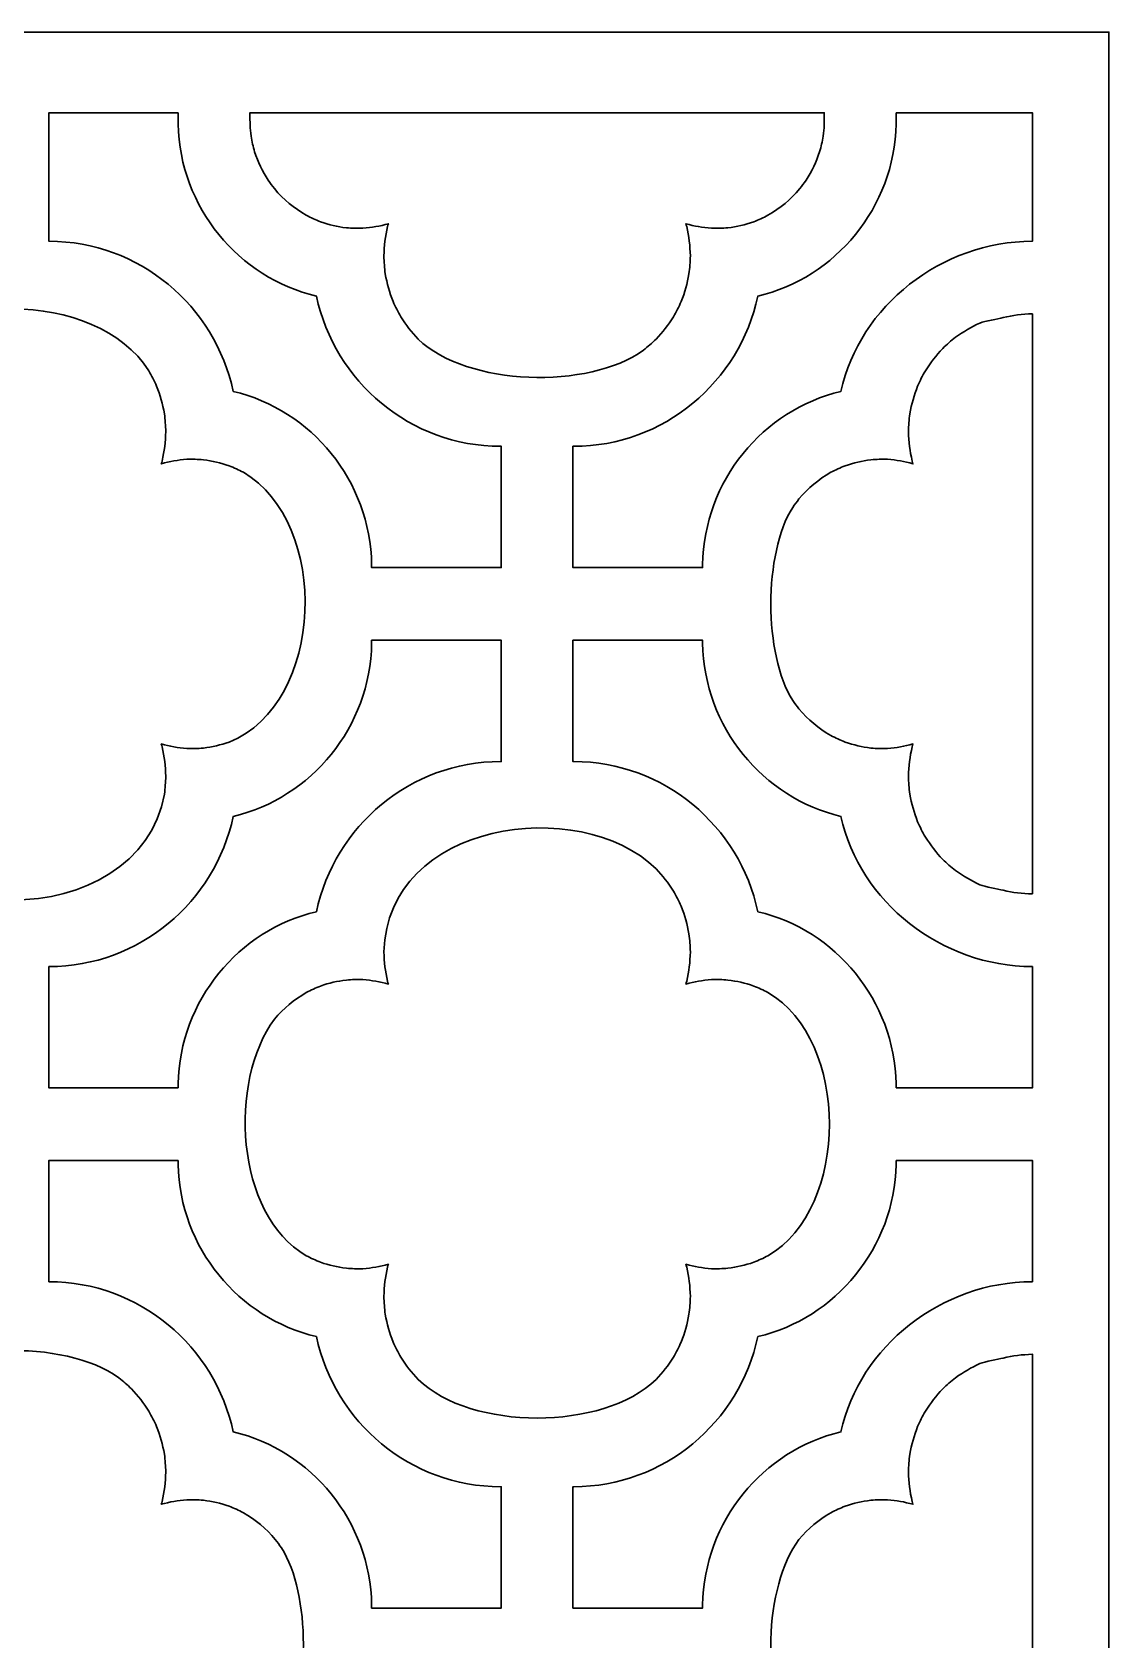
# Model space of a CAD drawing. Header units: centimetres. Extents: x -21.9 to -17.4, y -9 to 9.
# Drawn here: x -20.304 to -17.447, y 4.736 to 9.001 of the extents above; entities that cross this region are included whole.
import ezdxf

# ---------------------------------------------------------------- set-up
doc = ezdxf.new("R2010")
doc.units = ezdxf.units.CM
doc.header["$MEASUREMENT"] = 0
doc.layers.add('layer 1', color=7, linetype='Continuous')

msp = doc.modelspace()

# ---------------------------------------------------------------- linework, layer by layer
at = {"layer": 'layer 1', "color": 250, "lineweight": 30}
for points, knots in [([(-21.87386, 9.00077), (-20.39837, 9.00077), (-18.92288, 9.00077), (-17.44739, 9.00077), (-17.44739, 9.00077), (-17.44739, 3.00044), (-17.44739, -2.99988), (-17.44739, -9.00021), (-17.44739, -9.00021), (-18.92288, -9.00021), (-20.39837, -9.00021), (-21.87386, -9.00021), (-21.87386, -9.00021), (-21.87386, -2.99988), (-21.87386, 3.00044), (-21.87386, 9.00077)], [0, 0, 0, 0, 0.2, 0.2, 0.2, 0.2, 0.4, 0.4, 0.4, 0.4, 0.6, 0.6, 0.6, 0.6, 1, 1, 1, 1]), ([(-19.91693, 8.78682), (-20.03118, 8.78682), (-20.14544, 8.78682), (-20.25969, 8.78682), (-20.25969, 8.78682), (-20.25969, 8.6732), (-20.25969, 8.55957), (-20.25969, 8.44594), (-20.25969, 8.44594), (-20.25913, 8.44594), (-20.25877, 8.44594), (-20.25868, 8.44594), (-20.25868, 8.44594), (-20.01972, 8.44594), (-19.81907, 8.27485), (-19.77038, 8.04767), (-19.77038, 8.04767), (-19.56301, 7.99842), (-19.40717, 7.81137), (-19.40326, 7.58801), (-19.40326, 7.58801), (-19.40324, 7.58692), (-19.40322, 7.58372), (-19.40321, 7.58018), (-19.40321, 7.58018), (-19.28859, 7.58018), (-19.17398, 7.58018), (-19.05937, 7.58018), (-19.05937, 7.58018), (-19.05937, 7.68751), (-19.05937, 7.79483), (-19.05937, 7.90217), (-19.05937, 7.90217), (-19.06043, 7.90217), (-19.06126, 7.90216), (-19.06146, 7.90216), (-19.06146, 7.90216), (-19.30042, 7.90216), (-19.50108, 8.07325), (-19.54977, 8.30043), (-19.54977, 8.30043), (-19.75627, 8.34948), (-19.91167, 8.53515), (-19.91684, 8.75728), (-19.91684, 8.75728), (-19.91688, 8.75905), (-19.91691, 8.78242), (-19.91693, 8.78682)], [0, 0, 0, 0, 0.0769231, 0.0769231, 0.0769231, 0.0769231, 0.1538462, 0.1538462, 0.1538462, 0.1538462, 0.2307692, 0.2307692, 0.2307692, 0.2307692, 0.3076923, 0.3076923, 0.3076923, 0.3076923, 0.3846154, 0.3846154, 0.3846154, 0.3846154, 0.4615385, 0.4615385, 0.4615385, 0.4615385, 0.5384615, 0.5384615, 0.5384615, 0.5384615, 0.6153846, 0.6153846, 0.6153846, 0.6153846, 0.6923077, 0.6923077, 0.6923077, 0.6923077, 0.7692308, 0.7692308, 0.7692308, 0.7692308, 0.8461538, 0.8461538, 0.8461538, 0.8461538, 1, 1, 1, 1]), ([(-18.68243, 8.15677), (-18.67052, 8.16623), (-18.65953, 8.17586), (-18.64857, 8.18643), (-18.64857, 8.18643), (-18.63085, 8.20521), (-18.61633, 8.22386), (-18.60247, 8.24569), (-18.60247, 8.24569), (-18.59488, 8.259), (-18.58824, 8.27207), (-18.58197, 8.28606), (-18.58197, 8.28606), (-18.57237, 8.3106), (-18.56591, 8.33365), (-18.56129, 8.35963), (-18.56129, 8.35963), (-18.55927, 8.37566), (-18.55813, 8.39101), (-18.55772, 8.40717), (-18.55772, 8.40717), (-18.55841, 8.43427), (-18.5614, 8.4586), (-18.56745, 8.485), (-18.56745, 8.485), (-18.56816, 8.48753), (-18.5689, 8.49003), (-18.56963, 8.49252), (-18.56963, 8.49252), (-18.54689, 8.48611), (-18.52565, 8.48238), (-18.50198, 8.48056), (-18.50198, 8.48056), (-18.48708, 8.48018), (-18.4729, 8.48053), (-18.45804, 8.48168), (-18.45804, 8.48168), (-18.43398, 8.48478), (-18.41254, 8.48975), (-18.38956, 8.49765), (-18.38956, 8.49765), (-18.3765, 8.50286), (-18.36428, 8.50846), (-18.35178, 8.51495), (-18.35178, 8.51495), (-18.31841, 8.53438), (-18.29233, 8.55617), (-18.2671, 8.5856), (-18.2671, 8.5856), (-18.2616, 8.59304), (-18.25608, 8.60048), (-18.25057, 8.60793), (-18.25057, 8.60793), (-18.23504, 8.63237), (-18.22386, 8.65577), (-18.21463, 8.68327), (-18.21463, 8.68327), (-18.2107, 8.69717), (-18.20764, 8.71058), (-18.20511, 8.7248), (-18.20511, 8.7248), (-18.20383, 8.73498), (-18.20297, 8.74481), (-18.20254, 8.75457), (-18.20254, 8.75457), (-18.20243, 8.75701), (-18.20235, 8.78155), (-18.20229, 8.78682), (-18.20229, 8.78682), (-18.71023, 8.78682), (-19.21818, 8.78682), (-19.72612, 8.78682), (-19.72612, 8.78682), (-19.72606, 8.78155), (-19.72598, 8.75701), (-19.72587, 8.75457), (-19.72587, 8.75457), (-19.72543, 8.74481), (-19.72458, 8.73498), (-19.7233, 8.7248), (-19.7233, 8.7248), (-19.72077, 8.71058), (-19.7177, 8.69717), (-19.71379, 8.68327), (-19.71379, 8.68327), (-19.70455, 8.65577), (-19.69336, 8.63237), (-19.67784, 8.60793), (-19.67784, 8.60793), (-19.67233, 8.60048), (-19.66681, 8.59304), (-19.6613, 8.5856), (-19.6613, 8.5856), (-19.63607, 8.55617), (-19.61, 8.53438), (-19.57663, 8.51495), (-19.57663, 8.51495), (-19.56413, 8.50846), (-19.5519, 8.50286), (-19.53884, 8.49765), (-19.53884, 8.49765), (-19.51587, 8.48975), (-19.49443, 8.48478), (-19.47037, 8.48168), (-19.47037, 8.48168), (-19.4555, 8.48053), (-19.44133, 8.48018), (-19.42642, 8.48056), (-19.42642, 8.48056), (-19.40276, 8.48238), (-19.38151, 8.48611), (-19.35877, 8.49252), (-19.35877, 8.49252), (-19.35951, 8.49003), (-19.36025, 8.48753), (-19.36096, 8.485), (-19.36096, 8.485), (-19.36701, 8.4586), (-19.37, 8.43427), (-19.37068, 8.40717), (-19.37068, 8.40717), (-19.37028, 8.39101), (-19.36914, 8.37566), (-19.36711, 8.35963), (-19.36711, 8.35963), (-19.3625, 8.33365), (-19.35603, 8.3106), (-19.34643, 8.28606), (-19.34643, 8.28606), (-19.34016, 8.27207), (-19.33353, 8.259), (-19.32594, 8.24569), (-19.32594, 8.24569), (-19.31207, 8.22386), (-19.29756, 8.20521), (-19.27984, 8.18643), (-19.27984, 8.18643), (-19.14941, 8.06071), (-18.82711, 8.05264), (-18.68243, 8.15677)], [0, 0, 0, 0, 0.0277778, 0.0277778, 0.0277778, 0.0277778, 0.0555556, 0.0555556, 0.0555556, 0.0555556, 0.0833333, 0.0833333, 0.0833333, 0.0833333, 0.1111111, 0.1111111, 0.1111111, 0.1111111, 0.1388889, 0.1388889, 0.1388889, 0.1388889, 0.1666667, 0.1666667, 0.1666667, 0.1666667, 0.1944444, 0.1944444, 0.1944444, 0.1944444, 0.2222222, 0.2222222, 0.2222222, 0.2222222, 0.25, 0.25, 0.25, 0.25, 0.2777778, 0.2777778, 0.2777778, 0.2777778, 0.3055556, 0.3055556, 0.3055556, 0.3055556, 0.3333333, 0.3333333, 0.3333333, 0.3333333, 0.3611111, 0.3611111, 0.3611111, 0.3611111, 0.3888889, 0.3888889, 0.3888889, 0.3888889, 0.4166667, 0.4166667, 0.4166667, 0.4166667, 0.4444444, 0.4444444, 0.4444444, 0.4444444, 0.4722222, 0.4722222, 0.4722222, 0.4722222, 0.5, 0.5, 0.5, 0.5, 0.5277778, 0.5277778, 0.5277778, 0.5277778, 0.5555556, 0.5555556, 0.5555556, 0.5555556, 0.5833333, 0.5833333, 0.5833333, 0.5833333, 0.6111111, 0.6111111, 0.6111111, 0.6111111, 0.6388889, 0.6388889, 0.6388889, 0.6388889, 0.6666667, 0.6666667, 0.6666667, 0.6666667, 0.6944444, 0.6944444, 0.6944444, 0.6944444, 0.7222222, 0.7222222, 0.7222222, 0.7222222, 0.75, 0.75, 0.75, 0.75, 0.7777778, 0.7777778, 0.7777778, 0.7777778, 0.8055556, 0.8055556, 0.8055556, 0.8055556, 0.8333333, 0.8333333, 0.8333333, 0.8333333, 0.8611111, 0.8611111, 0.8611111, 0.8611111, 0.8888889, 0.8888889, 0.8888889, 0.8888889, 0.9166667, 0.9166667, 0.9166667, 0.9166667, 0.9444444, 0.9444444, 0.9444444, 0.9444444, 1, 1, 1, 1]), ([(-18.01148, 8.78682), (-17.89097, 8.78682), (-17.77047, 8.78682), (-17.64997, 8.78682), (-17.64997, 8.78682), (-17.64997, 8.6732), (-17.64997, 8.55957), (-17.64997, 8.44594), (-17.64997, 8.44594), (-17.65054, 8.44594), (-17.6509, 8.44594), (-17.65099, 8.44594), (-17.65099, 8.44594), (-17.88994, 8.44594), (-18.10934, 8.27485), (-18.15802, 8.04767), (-18.15802, 8.04767), (-18.3654, 7.99842), (-18.52124, 7.81137), (-18.52515, 7.58801), (-18.52515, 7.58801), (-18.52517, 7.58692), (-18.52518, 7.58372), (-18.5252, 7.58018), (-18.5252, 7.58018), (-18.63981, 7.58018), (-18.75443, 7.58018), (-18.86904, 7.58018), (-18.86904, 7.58018), (-18.86904, 7.68751), (-18.86904, 7.79483), (-18.86904, 7.90217), (-18.86904, 7.90217), (-18.86797, 7.90217), (-18.86715, 7.90216), (-18.86694, 7.90216), (-18.86694, 7.90216), (-18.62798, 7.90216), (-18.42732, 8.07325), (-18.37864, 8.30043), (-18.37864, 8.30043), (-18.17214, 8.34948), (-18.01673, 8.53515), (-18.01157, 8.75728), (-18.01157, 8.75728), (-18.01153, 8.75905), (-18.0115, 8.78242), (-18.01148, 8.78682)], [0, 0, 0, 0, 0.0769231, 0.0769231, 0.0769231, 0.0769231, 0.1538462, 0.1538462, 0.1538462, 0.1538462, 0.2307692, 0.2307692, 0.2307692, 0.2307692, 0.3076923, 0.3076923, 0.3076923, 0.3076923, 0.3846154, 0.3846154, 0.3846154, 0.3846154, 0.4615385, 0.4615385, 0.4615385, 0.4615385, 0.5384615, 0.5384615, 0.5384615, 0.5384615, 0.6153846, 0.6153846, 0.6153846, 0.6153846, 0.6923077, 0.6923077, 0.6923077, 0.6923077, 0.7692308, 0.7692308, 0.7692308, 0.7692308, 0.8461538, 0.8461538, 0.8461538, 0.8461538, 1, 1, 1, 1]), ([(-19.99421, 8.10241), (-19.98663, 8.0891), (-19.97999, 8.07603), (-19.97372, 8.06204), (-19.97372, 8.06204), (-19.96411, 8.0375), (-19.95765, 8.01445), (-19.95304, 7.98847), (-19.95304, 7.98847), (-19.95101, 7.97244), (-19.94987, 7.95709), (-19.94946, 7.94093), (-19.94946, 7.94093), (-19.95015, 7.91383), (-19.95314, 7.8895), (-19.95919, 7.8631), (-19.95919, 7.8631), (-19.9599, 7.86057), (-19.96063, 7.85806), (-19.96138, 7.85558), (-19.96138, 7.85558), (-19.93864, 7.862), (-19.91739, 7.86572), (-19.89372, 7.86754), (-19.89372, 7.86754), (-19.87882, 7.86792), (-19.86464, 7.86757), (-19.84978, 7.86643), (-19.84978, 7.86643), (-19.82572, 7.86332), (-19.80428, 7.85835), (-19.78131, 7.85046), (-19.78131, 7.85046), (-19.76824, 7.84524), (-19.75602, 7.83964), (-19.74353, 7.83315), (-19.74353, 7.83315), (-19.51381, 7.69939), (-19.52564, 7.21972), (-19.78131, 7.11751), (-19.78131, 7.11751), (-19.80428, 7.10963), (-19.82572, 7.10465), (-19.84978, 7.10154), (-19.84978, 7.10154), (-19.86464, 7.1004), (-19.87882, 7.10004), (-19.89372, 7.10042), (-19.89372, 7.10042), (-19.91739, 7.10226), (-19.93864, 7.10598), (-19.96138, 7.11239), (-19.96138, 7.11239), (-19.96063, 7.1099), (-19.9599, 7.1074), (-19.95919, 7.10487), (-19.95919, 7.10487), (-19.95314, 7.07847), (-19.95015, 7.05413), (-19.94946, 7.02703), (-19.94946, 7.02703), (-19.94987, 7.01088), (-19.95101, 6.99553), (-19.95304, 6.9795), (-19.95304, 6.9795), (-20.0196, 6.60459), (-20.6923, 6.60458), (-20.75887, 6.9795), (-20.75887, 6.9795), (-20.76089, 6.99553), (-20.76203, 7.01088), (-20.76243, 7.02703), (-20.76243, 7.02703), (-20.76175, 7.05413), (-20.75876, 7.07847), (-20.75271, 7.10487), (-20.75271, 7.10487), (-20.752, 7.1074), (-20.75127, 7.1099), (-20.75053, 7.11239), (-20.75053, 7.11239), (-20.77327, 7.10598), (-20.79451, 7.10226), (-20.81818, 7.10042), (-20.81818, 7.10042), (-20.83308, 7.10004), (-20.84726, 7.1004), (-20.86212, 7.10154), (-20.86212, 7.10154), (-20.88618, 7.10465), (-20.90762, 7.10963), (-20.9306, 7.11751), (-20.9306, 7.11751), (-20.94365, 7.12273), (-20.95588, 7.12833), (-20.96838, 7.13482), (-20.96838, 7.13482), (-21.18698, 7.26212), (-21.18664, 7.70605), (-20.96838, 7.83315), (-20.96838, 7.83315), (-20.95588, 7.83964), (-20.94365, 7.84524), (-20.9306, 7.85046), (-20.9306, 7.85046), (-20.90762, 7.85835), (-20.88618, 7.86332), (-20.86212, 7.86643), (-20.86212, 7.86643), (-20.84726, 7.86757), (-20.83308, 7.86792), (-20.81818, 7.86754), (-20.81818, 7.86754), (-20.79451, 7.86572), (-20.77327, 7.862), (-20.75053, 7.85558), (-20.75053, 7.85558), (-20.75127, 7.85806), (-20.752, 7.86057), (-20.75271, 7.8631), (-20.75271, 7.8631), (-20.75876, 7.8895), (-20.76175, 7.91383), (-20.76243, 7.94093), (-20.76243, 7.94093), (-20.76203, 7.95709), (-20.76089, 7.97244), (-20.75887, 7.98847), (-20.75887, 7.98847), (-20.75425, 8.01445), (-20.74779, 8.0375), (-20.73818, 8.06204), (-20.73818, 8.06204), (-20.73191, 8.07603), (-20.72528, 8.0891), (-20.71769, 8.10241), (-20.71769, 8.10241), (-20.57877, 8.32107), (-20.1333, 8.32135), (-19.99421, 8.10241)], [0, 0, 0, 0, 0.0277778, 0.0277778, 0.0277778, 0.0277778, 0.0555556, 0.0555556, 0.0555556, 0.0555556, 0.0833333, 0.0833333, 0.0833333, 0.0833333, 0.1111111, 0.1111111, 0.1111111, 0.1111111, 0.1388889, 0.1388889, 0.1388889, 0.1388889, 0.1666667, 0.1666667, 0.1666667, 0.1666667, 0.1944444, 0.1944444, 0.1944444, 0.1944444, 0.2222222, 0.2222222, 0.2222222, 0.2222222, 0.25, 0.25, 0.25, 0.25, 0.2777778, 0.2777778, 0.2777778, 0.2777778, 0.3055556, 0.3055556, 0.3055556, 0.3055556, 0.3333333, 0.3333333, 0.3333333, 0.3333333, 0.3611111, 0.3611111, 0.3611111, 0.3611111, 0.3888889, 0.3888889, 0.3888889, 0.3888889, 0.4166667, 0.4166667, 0.4166667, 0.4166667, 0.4444444, 0.4444444, 0.4444444, 0.4444444, 0.4722222, 0.4722222, 0.4722222, 0.4722222, 0.5, 0.5, 0.5, 0.5, 0.5277778, 0.5277778, 0.5277778, 0.5277778, 0.5555556, 0.5555556, 0.5555556, 0.5555556, 0.5833333, 0.5833333, 0.5833333, 0.5833333, 0.6111111, 0.6111111, 0.6111111, 0.6111111, 0.6388889, 0.6388889, 0.6388889, 0.6388889, 0.6666667, 0.6666667, 0.6666667, 0.6666667, 0.6944444, 0.6944444, 0.6944444, 0.6944444, 0.7222222, 0.7222222, 0.7222222, 0.7222222, 0.75, 0.75, 0.75, 0.75, 0.7777778, 0.7777778, 0.7777778, 0.7777778, 0.8055556, 0.8055556, 0.8055556, 0.8055556, 0.8333333, 0.8333333, 0.8333333, 0.8333333, 0.8611111, 0.8611111, 0.8611111, 0.8611111, 0.8888889, 0.8888889, 0.8888889, 0.8888889, 0.9166667, 0.9166667, 0.9166667, 0.9166667, 0.9444444, 0.9444444, 0.9444444, 0.9444444, 1, 1, 1, 1]), ([(-17.64997, 6.71449), (-17.64997, 7.22749), (-17.64997, 7.74048), (-17.64997, 8.25349), (-17.64997, 8.25349), (-17.65054, 8.25349), (-17.6509, 8.25349), (-17.65099, 8.25349), (-17.65099, 8.25349), (-17.67779, 8.2528), (-17.70186, 8.24979), (-17.72798, 8.24366), (-17.72798, 8.24366), (-17.74271, 8.23942), (-17.7753, 8.23468), (-17.78954, 8.22898), (-17.78954, 8.22898), (-17.81295, 8.21825), (-17.83329, 8.20641), (-17.85423, 8.19133), (-17.85423, 8.19133), (-17.86615, 8.18186), (-17.87713, 8.17224), (-17.8881, 8.16167), (-17.8881, 8.16167), (-17.90581, 8.14289), (-17.92033, 8.12424), (-17.93419, 8.10241), (-17.93419, 8.10241), (-17.94178, 8.0891), (-17.94842, 8.07603), (-17.95469, 8.06204), (-17.95469, 8.06204), (-17.96429, 8.0375), (-17.97075, 8.01445), (-17.97537, 7.98847), (-17.97537, 7.98847), (-17.97739, 7.97244), (-17.97853, 7.95709), (-17.97894, 7.94093), (-17.97894, 7.94093), (-17.97826, 7.91383), (-17.97527, 7.8895), (-17.96921, 7.8631), (-17.96921, 7.8631), (-17.9685, 7.86057), (-17.96777, 7.85806), (-17.96703, 7.85558), (-17.96703, 7.85558), (-17.98977, 7.862), (-18.01101, 7.86572), (-18.03468, 7.86754), (-18.03468, 7.86754), (-18.04958, 7.86792), (-18.06376, 7.86757), (-18.07863, 7.86643), (-18.07863, 7.86643), (-18.10269, 7.86332), (-18.12412, 7.85835), (-18.1471, 7.85046), (-18.1471, 7.85046), (-18.16016, 7.84524), (-18.17238, 7.83964), (-18.18488, 7.83315), (-18.18488, 7.83315), (-18.21826, 7.81372), (-18.24433, 7.79193), (-18.26956, 7.76251), (-18.26956, 7.76251), (-18.27507, 7.75506), (-18.28058, 7.74762), (-18.2861, 7.74017), (-18.2861, 7.74017), (-18.36338, 7.61853), (-18.36338, 7.34945), (-18.2861, 7.2278), (-18.2861, 7.2278), (-18.28058, 7.22035), (-18.27507, 7.21291), (-18.26956, 7.20546), (-18.26956, 7.20546), (-18.24433, 7.17604), (-18.21826, 7.15425), (-18.18488, 7.13482), (-18.18488, 7.13482), (-18.17238, 7.12833), (-18.16016, 7.12273), (-18.1471, 7.11751), (-18.1471, 7.11751), (-18.12412, 7.10963), (-18.10269, 7.10465), (-18.07863, 7.10154), (-18.07863, 7.10154), (-18.06376, 7.1004), (-18.04958, 7.10004), (-18.03468, 7.10042), (-18.03468, 7.10042), (-18.01101, 7.10226), (-17.98977, 7.10598), (-17.96703, 7.11239), (-17.96703, 7.11239), (-17.96777, 7.1099), (-17.9685, 7.1074), (-17.96921, 7.10487), (-17.96921, 7.10487), (-17.97527, 7.07847), (-17.97826, 7.05413), (-17.97894, 7.02703), (-17.97894, 7.02703), (-17.97853, 7.01088), (-17.97739, 6.99553), (-17.97537, 6.9795), (-17.97537, 6.9795), (-17.97075, 6.95352), (-17.96429, 6.93047), (-17.95469, 6.90592), (-17.95469, 6.90592), (-17.94842, 6.89194), (-17.94178, 6.87887), (-17.93419, 6.86556), (-17.93419, 6.86556), (-17.92033, 6.84373), (-17.90581, 6.82507), (-17.8881, 6.8063), (-17.8881, 6.8063), (-17.87713, 6.79573), (-17.86615, 6.78611), (-17.85423, 6.77663), (-17.85423, 6.77663), (-17.83329, 6.76156), (-17.81295, 6.74972), (-17.78954, 6.73898), (-17.78954, 6.73898), (-17.7753, 6.7333), (-17.74271, 6.72855), (-17.72798, 6.7243), (-17.72798, 6.7243), (-17.70186, 6.71819), (-17.67779, 6.71516), (-17.65099, 6.71447), (-17.65099, 6.71447), (-17.6509, 6.71447), (-17.65054, 6.71448), (-17.64997, 6.71449)], [0, 0, 0, 0, 0.027027, 0.027027, 0.027027, 0.027027, 0.0540541, 0.0540541, 0.0540541, 0.0540541, 0.0810811, 0.0810811, 0.0810811, 0.0810811, 0.1081081, 0.1081081, 0.1081081, 0.1081081, 0.1351351, 0.1351351, 0.1351351, 0.1351351, 0.1621622, 0.1621622, 0.1621622, 0.1621622, 0.1891892, 0.1891892, 0.1891892, 0.1891892, 0.2162162, 0.2162162, 0.2162162, 0.2162162, 0.2432432, 0.2432432, 0.2432432, 0.2432432, 0.2702703, 0.2702703, 0.2702703, 0.2702703, 0.2972973, 0.2972973, 0.2972973, 0.2972973, 0.3243243, 0.3243243, 0.3243243, 0.3243243, 0.3513514, 0.3513514, 0.3513514, 0.3513514, 0.3783784, 0.3783784, 0.3783784, 0.3783784, 0.4054054, 0.4054054, 0.4054054, 0.4054054, 0.4324324, 0.4324324, 0.4324324, 0.4324324, 0.4594595, 0.4594595, 0.4594595, 0.4594595, 0.4864865, 0.4864865, 0.4864865, 0.4864865, 0.5135135, 0.5135135, 0.5135135, 0.5135135, 0.5405405, 0.5405405, 0.5405405, 0.5405405, 0.5675676, 0.5675676, 0.5675676, 0.5675676, 0.5945946, 0.5945946, 0.5945946, 0.5945946, 0.6216216, 0.6216216, 0.6216216, 0.6216216, 0.6486486, 0.6486486, 0.6486486, 0.6486486, 0.6756757, 0.6756757, 0.6756757, 0.6756757, 0.7027027, 0.7027027, 0.7027027, 0.7027027, 0.7297297, 0.7297297, 0.7297297, 0.7297297, 0.7567568, 0.7567568, 0.7567568, 0.7567568, 0.7837838, 0.7837838, 0.7837838, 0.7837838, 0.8108108, 0.8108108, 0.8108108, 0.8108108, 0.8378378, 0.8378378, 0.8378378, 0.8378378, 0.8648649, 0.8648649, 0.8648649, 0.8648649, 0.8918919, 0.8918919, 0.8918919, 0.8918919, 0.9189189, 0.9189189, 0.9189189, 0.9189189, 0.9459459, 0.9459459, 0.9459459, 0.9459459, 1, 1, 1, 1]), ([(-19.91693, 6.20008), (-20.03118, 6.20008), (-20.14544, 6.20008), (-20.25969, 6.20008), (-20.25969, 6.20008), (-20.25969, 6.3074), (-20.25969, 6.41472), (-20.25969, 6.52203), (-20.25969, 6.52203), (-20.25913, 6.52203), (-20.25877, 6.52203), (-20.25868, 6.52203), (-20.25868, 6.52203), (-20.01972, 6.52203), (-19.81907, 6.69312), (-19.77038, 6.92029), (-19.77038, 6.92029), (-19.56301, 6.96956), (-19.40717, 7.15659), (-19.40326, 7.37996), (-19.40326, 7.37996), (-19.40324, 7.38105), (-19.40322, 7.38425), (-19.40321, 7.38779), (-19.40321, 7.38779), (-19.28859, 7.38779), (-19.17398, 7.38779), (-19.05937, 7.38779), (-19.05937, 7.38779), (-19.05937, 7.28046), (-19.05937, 7.17313), (-19.05937, 7.0658), (-19.05937, 7.0658), (-19.06043, 7.06581), (-19.06126, 7.06581), (-19.06146, 7.06581), (-19.06146, 7.06581), (-19.30042, 7.06581), (-19.50108, 6.89471), (-19.54977, 6.66754), (-19.54977, 6.66754), (-19.75627, 6.61849), (-19.91167, 6.43281), (-19.91684, 6.21069), (-19.91684, 6.21069), (-19.91688, 6.20892), (-19.91691, 6.20449), (-19.91693, 6.20008)], [0, 0, 0, 0, 0.0769231, 0.0769231, 0.0769231, 0.0769231, 0.1538462, 0.1538462, 0.1538462, 0.1538462, 0.2307692, 0.2307692, 0.2307692, 0.2307692, 0.3076923, 0.3076923, 0.3076923, 0.3076923, 0.3846154, 0.3846154, 0.3846154, 0.3846154, 0.4615385, 0.4615385, 0.4615385, 0.4615385, 0.5384615, 0.5384615, 0.5384615, 0.5384615, 0.6153846, 0.6153846, 0.6153846, 0.6153846, 0.6923077, 0.6923077, 0.6923077, 0.6923077, 0.7692308, 0.7692308, 0.7692308, 0.7692308, 0.8461538, 0.8461538, 0.8461538, 0.8461538, 1, 1, 1, 1]), ([(-18.01148, 6.20008), (-17.89097, 6.20008), (-17.77047, 6.20008), (-17.64997, 6.20008), (-17.64997, 6.20008), (-17.64997, 6.3074), (-17.64997, 6.41472), (-17.64997, 6.52203), (-17.64997, 6.52203), (-17.65054, 6.52203), (-17.6509, 6.52203), (-17.65099, 6.52203), (-17.65099, 6.52203), (-17.88994, 6.52203), (-18.10934, 6.69312), (-18.15802, 6.92029), (-18.15802, 6.92029), (-18.3654, 6.96956), (-18.52124, 7.15659), (-18.52515, 7.37996), (-18.52515, 7.37996), (-18.52517, 7.38105), (-18.52518, 7.38425), (-18.5252, 7.38779), (-18.5252, 7.38779), (-18.63981, 7.38779), (-18.75443, 7.38779), (-18.86904, 7.38779), (-18.86904, 7.38779), (-18.86904, 7.28046), (-18.86904, 7.17313), (-18.86904, 7.0658), (-18.86904, 7.0658), (-18.86797, 7.06581), (-18.86715, 7.06581), (-18.86694, 7.06581), (-18.86694, 7.06581), (-18.62798, 7.06581), (-18.42732, 6.89471), (-18.37864, 6.66754), (-18.37864, 6.66754), (-18.17214, 6.61849), (-18.01673, 6.43281), (-18.01157, 6.21069), (-18.01157, 6.21069), (-18.01153, 6.20892), (-18.0115, 6.20449), (-18.01148, 6.20008)], [0, 0, 0, 0, 0.0769231, 0.0769231, 0.0769231, 0.0769231, 0.1538462, 0.1538462, 0.1538462, 0.1538462, 0.2307692, 0.2307692, 0.2307692, 0.2307692, 0.3076923, 0.3076923, 0.3076923, 0.3076923, 0.3846154, 0.3846154, 0.3846154, 0.3846154, 0.4615385, 0.4615385, 0.4615385, 0.4615385, 0.5384615, 0.5384615, 0.5384615, 0.5384615, 0.6153846, 0.6153846, 0.6153846, 0.6153846, 0.6923077, 0.6923077, 0.6923077, 0.6923077, 0.7692308, 0.7692308, 0.7692308, 0.7692308, 0.8461538, 0.8461538, 0.8461538, 0.8461538, 1, 1, 1, 1]), ([(-19.37068, 6.5608), (-19.37, 6.53371), (-19.36701, 6.50938), (-19.36096, 6.48297), (-19.36096, 6.48297), (-19.36025, 6.48044), (-19.35951, 6.47793), (-19.35877, 6.47545), (-19.35877, 6.47545), (-19.38151, 6.48186), (-19.40276, 6.48558), (-19.42642, 6.48741), (-19.42642, 6.48741), (-19.44133, 6.4878), (-19.4555, 6.48744), (-19.47037, 6.48629), (-19.47037, 6.48629), (-19.49443, 6.48319), (-19.51587, 6.47821), (-19.53884, 6.47032), (-19.53884, 6.47032), (-19.5519, 6.4651), (-19.56413, 6.4595), (-19.57663, 6.45302), (-19.57663, 6.45302), (-19.61, 6.43358), (-19.63607, 6.41179), (-19.6613, 6.38237), (-19.6613, 6.38237), (-19.78275, 6.21838), (-19.76677, 5.8655), (-19.57663, 5.75477), (-19.57663, 5.75477), (-19.56413, 5.74828), (-19.5519, 5.74269), (-19.53884, 5.73746), (-19.53884, 5.73746), (-19.51587, 5.72958), (-19.49443, 5.72461), (-19.47037, 5.7215), (-19.47037, 5.7215), (-19.4555, 5.72035), (-19.44133, 5.71999), (-19.42642, 5.72038), (-19.42642, 5.72038), (-19.40276, 5.72221), (-19.38151, 5.72593), (-19.35877, 5.73234), (-19.35877, 5.73234), (-19.35951, 5.72985), (-19.36025, 5.72736), (-19.36096, 5.72483), (-19.36096, 5.72483), (-19.36701, 5.69842), (-19.37, 5.67409), (-19.37068, 5.64699), (-19.37068, 5.64699), (-19.37028, 5.63083), (-19.36914, 5.61549), (-19.36711, 5.59945), (-19.36711, 5.59945), (-19.3625, 5.57347), (-19.35603, 5.55042), (-19.34643, 5.52588), (-19.34643, 5.52588), (-19.34016, 5.51189), (-19.33353, 5.49882), (-19.32594, 5.48551), (-19.32594, 5.48551), (-19.31207, 5.46369), (-19.29756, 5.44503), (-19.27984, 5.42625), (-19.27984, 5.42625), (-19.13868, 5.29019), (-18.78973, 5.29018), (-18.64857, 5.42625), (-18.64857, 5.42625), (-18.63085, 5.44503), (-18.61633, 5.46369), (-18.60247, 5.48551), (-18.60247, 5.48551), (-18.59488, 5.49882), (-18.58824, 5.51189), (-18.58197, 5.52588), (-18.58197, 5.52588), (-18.57237, 5.55042), (-18.56591, 5.57347), (-18.56129, 5.59945), (-18.56129, 5.59945), (-18.55927, 5.61549), (-18.55813, 5.63083), (-18.55772, 5.64699), (-18.55772, 5.64699), (-18.55841, 5.67409), (-18.5614, 5.69842), (-18.56745, 5.72483), (-18.56745, 5.72483), (-18.56816, 5.72736), (-18.5689, 5.72985), (-18.56963, 5.73234), (-18.56963, 5.73234), (-18.54689, 5.72593), (-18.52565, 5.72221), (-18.50198, 5.72038), (-18.50198, 5.72038), (-18.48708, 5.71999), (-18.4729, 5.72035), (-18.45804, 5.7215), (-18.45804, 5.7215), (-18.43398, 5.72461), (-18.41254, 5.72958), (-18.38956, 5.73746), (-18.38956, 5.73746), (-18.3765, 5.74269), (-18.36428, 5.74828), (-18.35178, 5.75477), (-18.35178, 5.75477), (-18.13443, 5.88135), (-18.13444, 6.32646), (-18.35178, 6.45302), (-18.35178, 6.45302), (-18.36428, 6.4595), (-18.3765, 6.4651), (-18.38956, 6.47032), (-18.38956, 6.47032), (-18.41254, 6.47821), (-18.43398, 6.48319), (-18.45804, 6.48629), (-18.45804, 6.48629), (-18.4729, 6.48744), (-18.48708, 6.4878), (-18.50198, 6.48741), (-18.50198, 6.48741), (-18.52565, 6.48558), (-18.54689, 6.48186), (-18.56963, 6.47545), (-18.56963, 6.47545), (-18.5689, 6.47793), (-18.56816, 6.48044), (-18.56745, 6.48297), (-18.56745, 6.48297), (-18.5614, 6.50938), (-18.55841, 6.53371), (-18.55772, 6.5608), (-18.55772, 6.5608), (-18.55813, 6.57696), (-18.55927, 6.59231), (-18.56129, 6.60834), (-18.56129, 6.60834), (-18.56591, 6.63432), (-18.57237, 6.65737), (-18.58197, 6.68192), (-18.58197, 6.68192), (-18.58824, 6.6959), (-18.59488, 6.70897), (-18.60247, 6.72228), (-18.60247, 6.72228), (-18.61633, 6.74411), (-18.63085, 6.76276), (-18.64857, 6.78154), (-18.64857, 6.78154), (-18.85325, 6.97886), (-19.36199, 6.90703), (-19.37068, 6.5608)], [0, 0, 0, 0, 0.0238095, 0.0238095, 0.0238095, 0.0238095, 0.047619, 0.047619, 0.047619, 0.047619, 0.0714286, 0.0714286, 0.0714286, 0.0714286, 0.0952381, 0.0952381, 0.0952381, 0.0952381, 0.1190476, 0.1190476, 0.1190476, 0.1190476, 0.1428571, 0.1428571, 0.1428571, 0.1428571, 0.1666667, 0.1666667, 0.1666667, 0.1666667, 0.1904762, 0.1904762, 0.1904762, 0.1904762, 0.2142857, 0.2142857, 0.2142857, 0.2142857, 0.2380952, 0.2380952, 0.2380952, 0.2380952, 0.2619048, 0.2619048, 0.2619048, 0.2619048, 0.2857143, 0.2857143, 0.2857143, 0.2857143, 0.3095238, 0.3095238, 0.3095238, 0.3095238, 0.3333333, 0.3333333, 0.3333333, 0.3333333, 0.3571429, 0.3571429, 0.3571429, 0.3571429, 0.3809524, 0.3809524, 0.3809524, 0.3809524, 0.4047619, 0.4047619, 0.4047619, 0.4047619, 0.4285714, 0.4285714, 0.4285714, 0.4285714, 0.452381, 0.452381, 0.452381, 0.452381, 0.4761905, 0.4761905, 0.4761905, 0.4761905, 0.5, 0.5, 0.5, 0.5, 0.5238095, 0.5238095, 0.5238095, 0.5238095, 0.547619, 0.547619, 0.547619, 0.547619, 0.5714286, 0.5714286, 0.5714286, 0.5714286, 0.5952381, 0.5952381, 0.5952381, 0.5952381, 0.6190476, 0.6190476, 0.6190476, 0.6190476, 0.6428571, 0.6428571, 0.6428571, 0.6428571, 0.6666667, 0.6666667, 0.6666667, 0.6666667, 0.6904762, 0.6904762, 0.6904762, 0.6904762, 0.7142857, 0.7142857, 0.7142857, 0.7142857, 0.7380952, 0.7380952, 0.7380952, 0.7380952, 0.7619048, 0.7619048, 0.7619048, 0.7619048, 0.7857143, 0.7857143, 0.7857143, 0.7857143, 0.8095238, 0.8095238, 0.8095238, 0.8095238, 0.8333333, 0.8333333, 0.8333333, 0.8333333, 0.8571429, 0.8571429, 0.8571429, 0.8571429, 0.8809524, 0.8809524, 0.8809524, 0.8809524, 0.9047619, 0.9047619, 0.9047619, 0.9047619, 0.9285714, 0.9285714, 0.9285714, 0.9285714, 0.952381, 0.952381, 0.952381, 0.952381, 1, 1, 1, 1]), ([(-19.91693, 6.0077), (-20.03118, 6.0077), (-20.14544, 6.0077), (-20.25969, 6.0077), (-20.25969, 6.0077), (-20.25969, 5.90039), (-20.25969, 5.79308), (-20.25969, 5.68576), (-20.25969, 5.68576), (-20.25913, 5.68576), (-20.25877, 5.68576), (-20.25868, 5.68576), (-20.25868, 5.68576), (-20.01972, 5.68576), (-19.81907, 5.51467), (-19.77038, 5.28749), (-19.77038, 5.28749), (-19.56301, 5.23824), (-19.40717, 5.0512), (-19.40326, 4.82783), (-19.40326, 4.82783), (-19.40324, 4.82674), (-19.40322, 4.82354), (-19.40321, 4.82), (-19.40321, 4.82), (-19.28859, 4.82), (-19.17398, 4.82), (-19.05937, 4.82), (-19.05937, 4.82), (-19.05937, 4.92734), (-19.05937, 5.03466), (-19.05937, 5.14199), (-19.05937, 5.14199), (-19.06043, 5.14199), (-19.06126, 5.14198), (-19.06146, 5.14198), (-19.06146, 5.14198), (-19.30042, 5.14198), (-19.50108, 5.31307), (-19.54977, 5.54025), (-19.54977, 5.54025), (-19.75627, 5.5893), (-19.91167, 5.77498), (-19.91684, 5.9971), (-19.91684, 5.9971), (-19.91688, 5.99887), (-19.91691, 6.0033), (-19.91693, 6.0077)], [0, 0, 0, 0, 0.0769231, 0.0769231, 0.0769231, 0.0769231, 0.1538462, 0.1538462, 0.1538462, 0.1538462, 0.2307692, 0.2307692, 0.2307692, 0.2307692, 0.3076923, 0.3076923, 0.3076923, 0.3076923, 0.3846154, 0.3846154, 0.3846154, 0.3846154, 0.4615385, 0.4615385, 0.4615385, 0.4615385, 0.5384615, 0.5384615, 0.5384615, 0.5384615, 0.6153846, 0.6153846, 0.6153846, 0.6153846, 0.6923077, 0.6923077, 0.6923077, 0.6923077, 0.7692308, 0.7692308, 0.7692308, 0.7692308, 0.8461538, 0.8461538, 0.8461538, 0.8461538, 1, 1, 1, 1]), ([(-18.01148, 6.0077), (-17.89097, 6.0077), (-17.77047, 6.0077), (-17.64997, 6.0077), (-17.64997, 6.0077), (-17.64997, 5.90039), (-17.64997, 5.79308), (-17.64997, 5.68576), (-17.64997, 5.68576), (-17.65054, 5.68576), (-17.6509, 5.68576), (-17.65099, 5.68576), (-17.65099, 5.68576), (-17.88994, 5.68576), (-18.10934, 5.51467), (-18.15802, 5.28749), (-18.15802, 5.28749), (-18.3654, 5.23824), (-18.52124, 5.0512), (-18.52515, 4.82783), (-18.52515, 4.82783), (-18.52517, 4.82674), (-18.52518, 4.82354), (-18.5252, 4.82), (-18.5252, 4.82), (-18.63981, 4.82), (-18.75443, 4.82), (-18.86904, 4.82), (-18.86904, 4.82), (-18.86904, 4.92734), (-18.86904, 5.03466), (-18.86904, 5.14199), (-18.86904, 5.14199), (-18.86797, 5.14199), (-18.86715, 5.14198), (-18.86694, 5.14198), (-18.86694, 5.14198), (-18.62798, 5.14198), (-18.42732, 5.31307), (-18.37864, 5.54025), (-18.37864, 5.54025), (-18.17214, 5.5893), (-18.01673, 5.77498), (-18.01157, 5.9971), (-18.01157, 5.9971), (-18.01153, 5.99887), (-18.0115, 6.0033), (-18.01148, 6.0077)], [0, 0, 0, 0, 0.0769231, 0.0769231, 0.0769231, 0.0769231, 0.1538462, 0.1538462, 0.1538462, 0.1538462, 0.2307692, 0.2307692, 0.2307692, 0.2307692, 0.3076923, 0.3076923, 0.3076923, 0.3076923, 0.3846154, 0.3846154, 0.3846154, 0.3846154, 0.4615385, 0.4615385, 0.4615385, 0.4615385, 0.5384615, 0.5384615, 0.5384615, 0.5384615, 0.6153846, 0.6153846, 0.6153846, 0.6153846, 0.6923077, 0.6923077, 0.6923077, 0.6923077, 0.7692308, 0.7692308, 0.7692308, 0.7692308, 0.8461538, 0.8461538, 0.8461538, 0.8461538, 1, 1, 1, 1]), ([(-20.07418, 4.01645), (-20.06226, 4.02593), (-20.05128, 4.03554), (-20.04031, 4.04612), (-20.04031, 4.04612), (-20.0226, 4.0649), (-20.00808, 4.08355), (-19.99421, 4.10538), (-19.99421, 4.10538), (-19.98663, 4.11869), (-19.97999, 4.13176), (-19.97372, 4.14574), (-19.97372, 4.14574), (-19.96411, 4.17029), (-19.95765, 4.19334), (-19.95304, 4.21932), (-19.95304, 4.21932), (-19.95101, 4.23535), (-19.94987, 4.2507), (-19.94946, 4.26685), (-19.94946, 4.26685), (-19.95015, 4.29395), (-19.95314, 4.31828), (-19.95919, 4.34469), (-19.95919, 4.34469), (-19.9599, 4.34722), (-19.96063, 4.34973), (-19.96138, 4.35221), (-19.96138, 4.35221), (-19.93864, 4.3458), (-19.91739, 4.34208), (-19.89372, 4.34025), (-19.89372, 4.34025), (-19.87882, 4.33987), (-19.86464, 4.34022), (-19.84978, 4.34137), (-19.84978, 4.34137), (-19.82572, 4.34447), (-19.80428, 4.34945), (-19.78131, 4.35733), (-19.78131, 4.35733), (-19.76824, 4.36255), (-19.75602, 4.36816), (-19.74353, 4.37464), (-19.74353, 4.37464), (-19.71015, 4.39407), (-19.68408, 4.41586), (-19.65885, 4.44528), (-19.65885, 4.44528), (-19.65333, 4.45273), (-19.64783, 4.46017), (-19.64231, 4.46762), (-19.64231, 4.46762), (-19.56503, 4.58927), (-19.56503, 4.85836), (-19.64231, 4.98), (-19.64231, 4.98), (-19.64783, 4.98744), (-19.65333, 4.99488), (-19.65885, 5.00233), (-19.65885, 5.00233), (-19.68408, 5.03175), (-19.71015, 5.05354), (-19.74353, 5.07298), (-19.74353, 5.07298), (-19.75602, 5.07946), (-19.76824, 5.08506), (-19.78131, 5.09028), (-19.78131, 5.09028), (-19.80428, 5.09817), (-19.82572, 5.10314), (-19.84978, 5.10625), (-19.84978, 5.10625), (-19.86464, 5.1074), (-19.87882, 5.10775), (-19.89372, 5.10736), (-19.89372, 5.10736), (-19.91739, 5.10554), (-19.93864, 5.10182), (-19.96138, 5.0954), (-19.96138, 5.0954), (-19.96063, 5.09788), (-19.9599, 5.10039), (-19.95919, 5.10292), (-19.95919, 5.10292), (-19.95314, 5.12933), (-19.95015, 5.15366), (-19.94946, 5.18076), (-19.94946, 5.18076), (-19.94987, 5.19691), (-19.95101, 5.21226), (-19.95304, 5.22829), (-19.95304, 5.22829), (-19.95765, 5.25427), (-19.96411, 5.27732), (-19.97372, 5.30187), (-19.97372, 5.30187), (-19.97999, 5.31586), (-19.98663, 5.32892), (-19.99421, 5.34223), (-19.99421, 5.34223), (-20.00808, 5.36406), (-20.0226, 5.38271), (-20.04031, 5.40149), (-20.04031, 5.40149), (-20.05128, 5.41207), (-20.06226, 5.42168), (-20.07418, 5.43116), (-20.07418, 5.43116), (-20.21891, 5.53533), (-20.54113, 5.52725), (-20.67159, 5.40149), (-20.67159, 5.40149), (-20.68931, 5.38271), (-20.70383, 5.36406), (-20.71769, 5.34223), (-20.71769, 5.34223), (-20.72528, 5.32892), (-20.73191, 5.31586), (-20.73818, 5.30187), (-20.73818, 5.30187), (-20.74779, 5.27732), (-20.75425, 5.25427), (-20.75887, 5.22829), (-20.75887, 5.22829), (-20.76089, 5.21226), (-20.76203, 5.19691), (-20.76243, 5.18076), (-20.76243, 5.18076), (-20.76175, 5.15366), (-20.75876, 5.12933), (-20.75271, 5.10292), (-20.75271, 5.10292), (-20.752, 5.10039), (-20.75127, 5.09788), (-20.75053, 5.0954), (-20.75053, 5.0954), (-20.77327, 5.10182), (-20.79451, 5.10554), (-20.81818, 5.10736), (-20.81818, 5.10736), (-20.83308, 5.10775), (-20.84726, 5.1074), (-20.86212, 5.10625), (-20.86212, 5.10625), (-20.88618, 5.10314), (-20.90762, 5.09817), (-20.9306, 5.09028), (-20.9306, 5.09028), (-20.94365, 5.08506), (-20.95588, 5.07946), (-20.96838, 5.07298), (-20.96838, 5.07298), (-21.00175, 5.05354), (-21.02783, 5.03175), (-21.05306, 5.00233), (-21.05306, 5.00233), (-21.05856, 4.99488), (-21.06408, 4.98744), (-21.06959, 4.98), (-21.06959, 4.98), (-21.15328, 4.84826), (-21.1465, 4.57147), (-21.05306, 4.44528), (-21.05306, 4.44528), (-21.02783, 4.41586), (-21.00175, 4.39407), (-20.96838, 4.37464), (-20.96838, 4.37464), (-20.95588, 4.36816), (-20.94365, 4.36255), (-20.9306, 4.35733), (-20.9306, 4.35733), (-20.90762, 4.34945), (-20.88618, 4.34447), (-20.86212, 4.34137), (-20.86212, 4.34137), (-20.84726, 4.34022), (-20.83308, 4.33987), (-20.81818, 4.34025), (-20.81818, 4.34025), (-20.79451, 4.34208), (-20.77327, 4.3458), (-20.75053, 4.35221), (-20.75053, 4.35221), (-20.75127, 4.34973), (-20.752, 4.34722), (-20.75271, 4.34469), (-20.75271, 4.34469), (-20.75876, 4.31828), (-20.76175, 4.29395), (-20.76243, 4.26685), (-20.76243, 4.26685), (-20.76203, 4.2507), (-20.76089, 4.23535), (-20.75887, 4.21932), (-20.75887, 4.21932), (-20.75425, 4.19334), (-20.74779, 4.17029), (-20.73818, 4.14574), (-20.73818, 4.14574), (-20.73191, 4.13176), (-20.72528, 4.11869), (-20.71769, 4.10538), (-20.71769, 4.10538), (-20.70383, 4.08355), (-20.68931, 4.0649), (-20.67159, 4.04612), (-20.67159, 4.04612), (-20.66062, 4.03554), (-20.64964, 4.02593), (-20.63773, 4.01645), (-20.63773, 4.01645), (-20.50587, 3.92156), (-20.20607, 3.92153), (-20.07418, 4.01645)], [0, 0, 0, 0, 0.0181818, 0.0181818, 0.0181818, 0.0181818, 0.0363636, 0.0363636, 0.0363636, 0.0363636, 0.0545455, 0.0545455, 0.0545455, 0.0545455, 0.0727273, 0.0727273, 0.0727273, 0.0727273, 0.0909091, 0.0909091, 0.0909091, 0.0909091, 0.1090909, 0.1090909, 0.1090909, 0.1090909, 0.1272727, 0.1272727, 0.1272727, 0.1272727, 0.1454545, 0.1454545, 0.1454545, 0.1454545, 0.1636364, 0.1636364, 0.1636364, 0.1636364, 0.1818182, 0.1818182, 0.1818182, 0.1818182, 0.2, 0.2, 0.2, 0.2, 0.2181818, 0.2181818, 0.2181818, 0.2181818, 0.2363636, 0.2363636, 0.2363636, 0.2363636, 0.2545455, 0.2545455, 0.2545455, 0.2545455, 0.2727273, 0.2727273, 0.2727273, 0.2727273, 0.2909091, 0.2909091, 0.2909091, 0.2909091, 0.3090909, 0.3090909, 0.3090909, 0.3090909, 0.3272727, 0.3272727, 0.3272727, 0.3272727, 0.3454545, 0.3454545, 0.3454545, 0.3454545, 0.3636364, 0.3636364, 0.3636364, 0.3636364, 0.3818182, 0.3818182, 0.3818182, 0.3818182, 0.4, 0.4, 0.4, 0.4, 0.4181818, 0.4181818, 0.4181818, 0.4181818, 0.4363636, 0.4363636, 0.4363636, 0.4363636, 0.4545455, 0.4545455, 0.4545455, 0.4545455, 0.4727273, 0.4727273, 0.4727273, 0.4727273, 0.4909091, 0.4909091, 0.4909091, 0.4909091, 0.5090909, 0.5090909, 0.5090909, 0.5090909, 0.5272727, 0.5272727, 0.5272727, 0.5272727, 0.5454545, 0.5454545, 0.5454545, 0.5454545, 0.5636364, 0.5636364, 0.5636364, 0.5636364, 0.5818182, 0.5818182, 0.5818182, 0.5818182, 0.6, 0.6, 0.6, 0.6, 0.6181818, 0.6181818, 0.6181818, 0.6181818, 0.6363636, 0.6363636, 0.6363636, 0.6363636, 0.6545455, 0.6545455, 0.6545455, 0.6545455, 0.6727273, 0.6727273, 0.6727273, 0.6727273, 0.6909091, 0.6909091, 0.6909091, 0.6909091, 0.7090909, 0.7090909, 0.7090909, 0.7090909, 0.7272727, 0.7272727, 0.7272727, 0.7272727, 0.7454545, 0.7454545, 0.7454545, 0.7454545, 0.7636364, 0.7636364, 0.7636364, 0.7636364, 0.7818182, 0.7818182, 0.7818182, 0.7818182, 0.8, 0.8, 0.8, 0.8, 0.8181818, 0.8181818, 0.8181818, 0.8181818, 0.8363636, 0.8363636, 0.8363636, 0.8363636, 0.8545455, 0.8545455, 0.8545455, 0.8545455, 0.8727273, 0.8727273, 0.8727273, 0.8727273, 0.8909091, 0.8909091, 0.8909091, 0.8909091, 0.9090909, 0.9090909, 0.9090909, 0.9090909, 0.9272727, 0.9272727, 0.9272727, 0.9272727, 0.9454545, 0.9454545, 0.9454545, 0.9454545, 0.9636364, 0.9636364, 0.9636364, 0.9636364, 1, 1, 1, 1]), ([(-17.64997, 5.49331), (-17.65054, 5.49331), (-17.6509, 5.49332), (-17.65099, 5.49332), (-17.65099, 5.49332), (-17.67779, 5.49262), (-17.70186, 5.48961), (-17.72798, 5.48349), (-17.72798, 5.48349), (-17.74271, 5.47924), (-17.7753, 5.4745), (-17.78954, 5.4688), (-17.78954, 5.4688), (-17.81295, 5.45808), (-17.83329, 5.44623), (-17.85423, 5.43116), (-17.85423, 5.43116), (-17.86615, 5.42168), (-17.87713, 5.41207), (-17.8881, 5.40149), (-17.8881, 5.40149), (-17.90581, 5.38271), (-17.92033, 5.36406), (-17.93419, 5.34223), (-17.93419, 5.34223), (-17.94178, 5.32892), (-17.94842, 5.31586), (-17.95469, 5.30187), (-17.95469, 5.30187), (-17.96429, 5.27732), (-17.97075, 5.25427), (-17.97537, 5.22829), (-17.97537, 5.22829), (-17.97739, 5.21226), (-17.97853, 5.19691), (-17.97894, 5.18076), (-17.97894, 5.18076), (-17.97826, 5.15366), (-17.97527, 5.12933), (-17.96921, 5.10292), (-17.96921, 5.10292), (-17.9685, 5.10039), (-17.96777, 5.09788), (-17.96703, 5.0954), (-17.96703, 5.0954), (-17.98977, 5.10182), (-18.01101, 5.10554), (-18.03468, 5.10736), (-18.03468, 5.10736), (-18.04958, 5.10775), (-18.06376, 5.1074), (-18.07863, 5.10625), (-18.07863, 5.10625), (-18.10269, 5.10314), (-18.12412, 5.09817), (-18.1471, 5.09028), (-18.1471, 5.09028), (-18.16016, 5.08506), (-18.17238, 5.07946), (-18.18488, 5.07298), (-18.18488, 5.07298), (-18.21826, 5.05354), (-18.24433, 5.03175), (-18.26956, 5.00233), (-18.26956, 5.00233), (-18.363, 4.87614), (-18.36979, 4.59936), (-18.2861, 4.46762), (-18.2861, 4.46762), (-18.28058, 4.46017), (-18.27507, 4.45273), (-18.26956, 4.44528), (-18.26956, 4.44528), (-18.24433, 4.41586), (-18.21826, 4.39407), (-18.18488, 4.37464), (-18.18488, 4.37464), (-18.17238, 4.36816), (-18.16016, 4.36255), (-18.1471, 4.35733), (-18.1471, 4.35733), (-18.12412, 4.34945), (-18.10269, 4.34447), (-18.07863, 4.34137), (-18.07863, 4.34137), (-18.06376, 4.34022), (-18.04958, 4.33987), (-18.03468, 4.34025), (-18.03468, 4.34025), (-18.01101, 4.34208), (-17.98977, 4.3458), (-17.96703, 4.35221), (-17.96703, 4.35221), (-17.96777, 4.34973), (-17.9685, 4.34722), (-17.96921, 4.34469), (-17.96921, 4.34469), (-17.97527, 4.31828), (-17.97826, 4.29395), (-17.97894, 4.26685), (-17.97894, 4.26685), (-17.97853, 4.2507), (-17.97739, 4.23535), (-17.97537, 4.21932), (-17.97537, 4.21932), (-17.97075, 4.19334), (-17.96429, 4.17029), (-17.95469, 4.14574), (-17.95469, 4.14574), (-17.94842, 4.13176), (-17.94178, 4.11869), (-17.93419, 4.10538), (-17.93419, 4.10538), (-17.92033, 4.08355), (-17.90581, 4.0649), (-17.8881, 4.04612), (-17.8881, 4.04612), (-17.87713, 4.03554), (-17.86615, 4.02593), (-17.85423, 4.01645), (-17.85423, 4.01645), (-17.83329, 4.00138), (-17.81295, 3.98954), (-17.78954, 3.97881), (-17.78954, 3.97881), (-17.7753, 3.97312), (-17.74271, 3.96837), (-17.72798, 3.96412), (-17.72798, 3.96412), (-17.70186, 3.958), (-17.67779, 3.95499), (-17.65099, 3.95429), (-17.65099, 3.95429), (-17.6509, 3.95429), (-17.65054, 3.9543), (-17.64997, 3.95431), (-17.64997, 3.95431), (-17.64997, 4.46731), (-17.64997, 4.98031), (-17.64997, 5.49331)], [0, 0, 0, 0, 0.0277778, 0.0277778, 0.0277778, 0.0277778, 0.0555556, 0.0555556, 0.0555556, 0.0555556, 0.0833333, 0.0833333, 0.0833333, 0.0833333, 0.1111111, 0.1111111, 0.1111111, 0.1111111, 0.1388889, 0.1388889, 0.1388889, 0.1388889, 0.1666667, 0.1666667, 0.1666667, 0.1666667, 0.1944444, 0.1944444, 0.1944444, 0.1944444, 0.2222222, 0.2222222, 0.2222222, 0.2222222, 0.25, 0.25, 0.25, 0.25, 0.2777778, 0.2777778, 0.2777778, 0.2777778, 0.3055556, 0.3055556, 0.3055556, 0.3055556, 0.3333333, 0.3333333, 0.3333333, 0.3333333, 0.3611111, 0.3611111, 0.3611111, 0.3611111, 0.3888889, 0.3888889, 0.3888889, 0.3888889, 0.4166667, 0.4166667, 0.4166667, 0.4166667, 0.4444444, 0.4444444, 0.4444444, 0.4444444, 0.4722222, 0.4722222, 0.4722222, 0.4722222, 0.5, 0.5, 0.5, 0.5, 0.5277778, 0.5277778, 0.5277778, 0.5277778, 0.5555556, 0.5555556, 0.5555556, 0.5555556, 0.5833333, 0.5833333, 0.5833333, 0.5833333, 0.6111111, 0.6111111, 0.6111111, 0.6111111, 0.6388889, 0.6388889, 0.6388889, 0.6388889, 0.6666667, 0.6666667, 0.6666667, 0.6666667, 0.6944444, 0.6944444, 0.6944444, 0.6944444, 0.7222222, 0.7222222, 0.7222222, 0.7222222, 0.75, 0.75, 0.75, 0.75, 0.7777778, 0.7777778, 0.7777778, 0.7777778, 0.8055556, 0.8055556, 0.8055556, 0.8055556, 0.8333333, 0.8333333, 0.8333333, 0.8333333, 0.8611111, 0.8611111, 0.8611111, 0.8611111, 0.8888889, 0.8888889, 0.8888889, 0.8888889, 0.9166667, 0.9166667, 0.9166667, 0.9166667, 0.9444444, 0.9444444, 0.9444444, 0.9444444, 1, 1, 1, 1])]:
    msp.add_open_spline(points, degree=3, knots=knots, dxfattribs=at)

doc.saveas('drawing.dxf')
